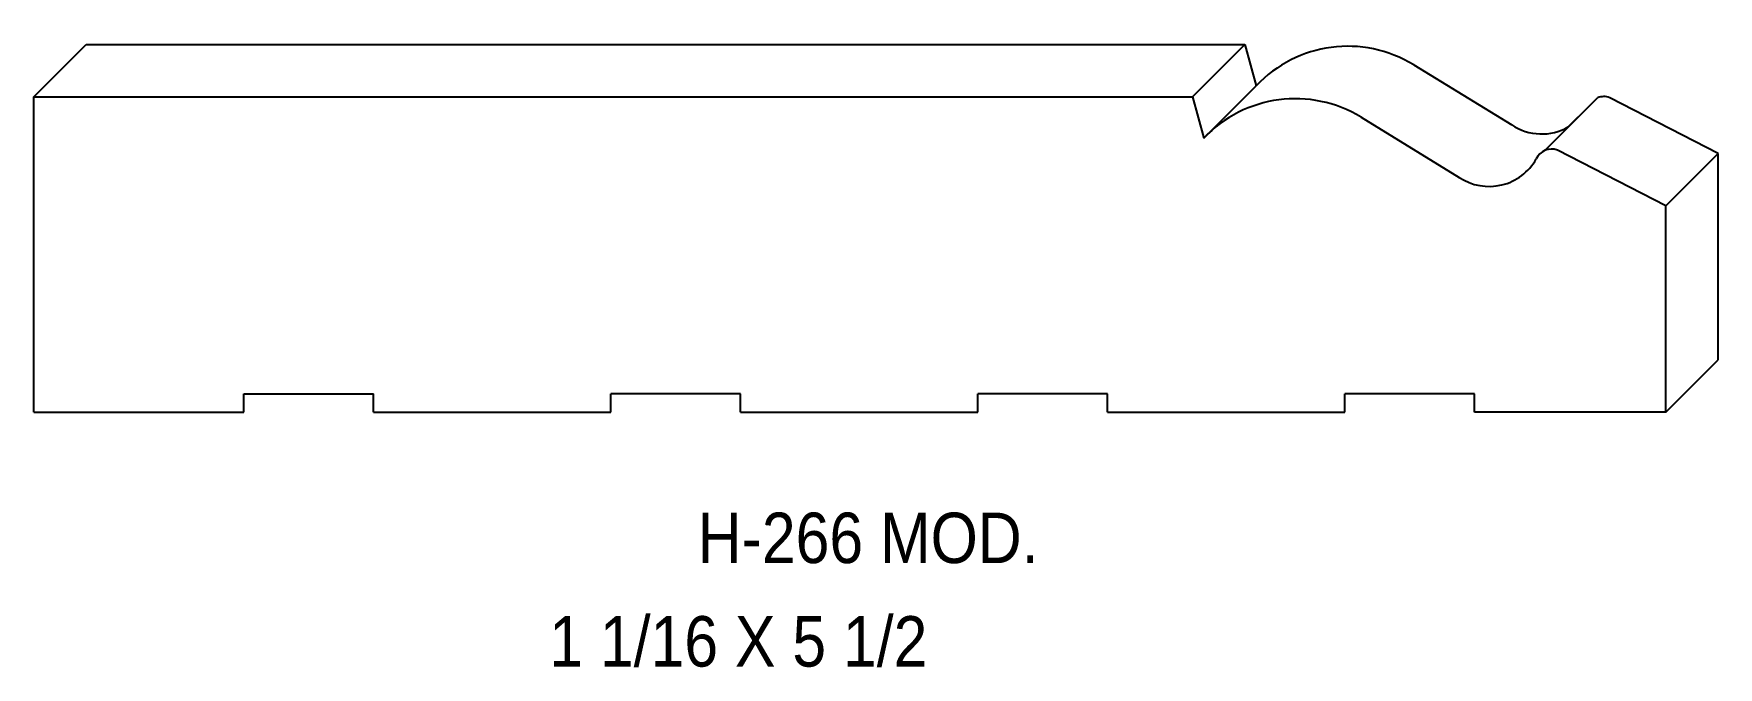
# Model space of a CAD drawing. Extents: x 50.48 to 56.16, y 144.55 to 146.68.
import ezdxf

# ---------------------------------------------------------------- set-up
doc = ezdxf.new("R2010")
doc.units = 0
doc.header["$LTSCALE"] = 5
doc.layers.add('PROFILE', color=7, linetype='CONTINUOUS')
doc.styles.add('TXT', font='TXT', dxfattribs={"height": 3.5})

msp = doc.modelspace()

# ---------------------------------------------------------------- linework, layer by layer
at = {"layer": 'PROFILE', "color": 1, "linetype": 'CONTINUOUS'}
for p, q in [((50.4849, 146.4702), (50.6616, 146.6469)), ((50.6616, 146.6469), (54.5655, 146.6469)), ((54.3888, 146.4702), (54.5655, 146.6469)), ((54.5655, 146.6469), (54.6033, 146.5078)), ((55.134, 146.5783), (55.4641, 146.3759)), ((54.4265, 146.3311), (54.6033, 146.5078)), ((50.4849, 146.4702), (54.3888, 146.4702)), ((50.4849, 145.408), (50.4849, 146.4702)), ((54.3888, 146.4702), (54.4265, 146.3311)), ((55.5766, 146.2905), (55.7533, 146.4672)), ((55.6549, 146.3692), (55.7238, 146.4381)), ((56.1602, 146.2799), (55.7948, 146.4677)), ((54.9572, 146.4015), (55.2873, 146.1992)), ((55.9835, 146.1031), (55.618, 146.2909)), ((55.9835, 146.1031), (56.1602, 146.2799)), ((56.1602, 145.5847), (56.1602, 146.2799)), ((55.9835, 145.408), (55.9835, 146.1031)), ((55.9835, 145.408), (56.1602, 145.5847)), ((51.1923, 145.4699), (51.6292, 145.4699)), ((51.1923, 145.408), (51.1923, 145.4699)), ((51.6292, 145.408), (51.6292, 145.4699)), ((52.429, 145.408), (52.429, 145.4699)), ((52.8659, 145.4699), (52.429, 145.4699)), ((52.8659, 145.408), (52.8659, 145.4699)), ((53.6657, 145.408), (53.6657, 145.4699)), ((54.1026, 145.4699), (53.6657, 145.4699)), ((54.1026, 145.408), (54.1026, 145.4699)), ((54.9024, 145.408), (54.9024, 145.4699)), ((55.3393, 145.4699), (54.9024, 145.4699)), ((55.3393, 145.408), (55.3393, 145.4699)), ((50.4849, 145.408), (51.1923, 145.408)), ((51.6292, 145.408), (52.429, 145.408)), ((52.8659, 145.408), (53.6657, 145.408)), ((54.1026, 145.408), (54.9024, 145.408)), ((55.9835, 145.408), (55.3393, 145.408))]:
    msp.add_line(p, q, dxfattribs=at)
for centre, major_axis, start_param, end_param in [((54.912, 146.2161), (0, 0.4247), -0.549868, 0.813823), ((54.7353, 146.0394), (0.4247, 0), 1.020928, 2.384619), ((55.7746, 146.416), (0, 0.0554), -0.371672, 0.394895), ((55.565, 146.528), (0.1825, 0), -2.156727, -1.055755), ((55.3882, 146.3512), (0, 0.1825), -3.727523, -2.085838), ((55.5979, 146.2393), (0, 0.0554), -0.371672, 1.161463)]:
    msp.add_ellipse(centre, major_axis=major_axis, ratio=1, start_param=start_param, end_param=end_param, dxfattribs=at)

# ---------------------------------------------------------------- texts
at = {"layer": 'PROFILE', "color": 1, "linetype": 'CONTINUOUS', "style": 'TXT', "width": 0.9}
for s, height, p in [('H-266 MOD.', 0.16996, (52.7222, 144.8998)), ('1 1/16 X 5 1/2', 0.169956, (52.2219, 144.5511))]:
    msp.add_text(s, height=height, dxfattribs=at).set_placement(p)

doc.saveas('drawing.dxf')
